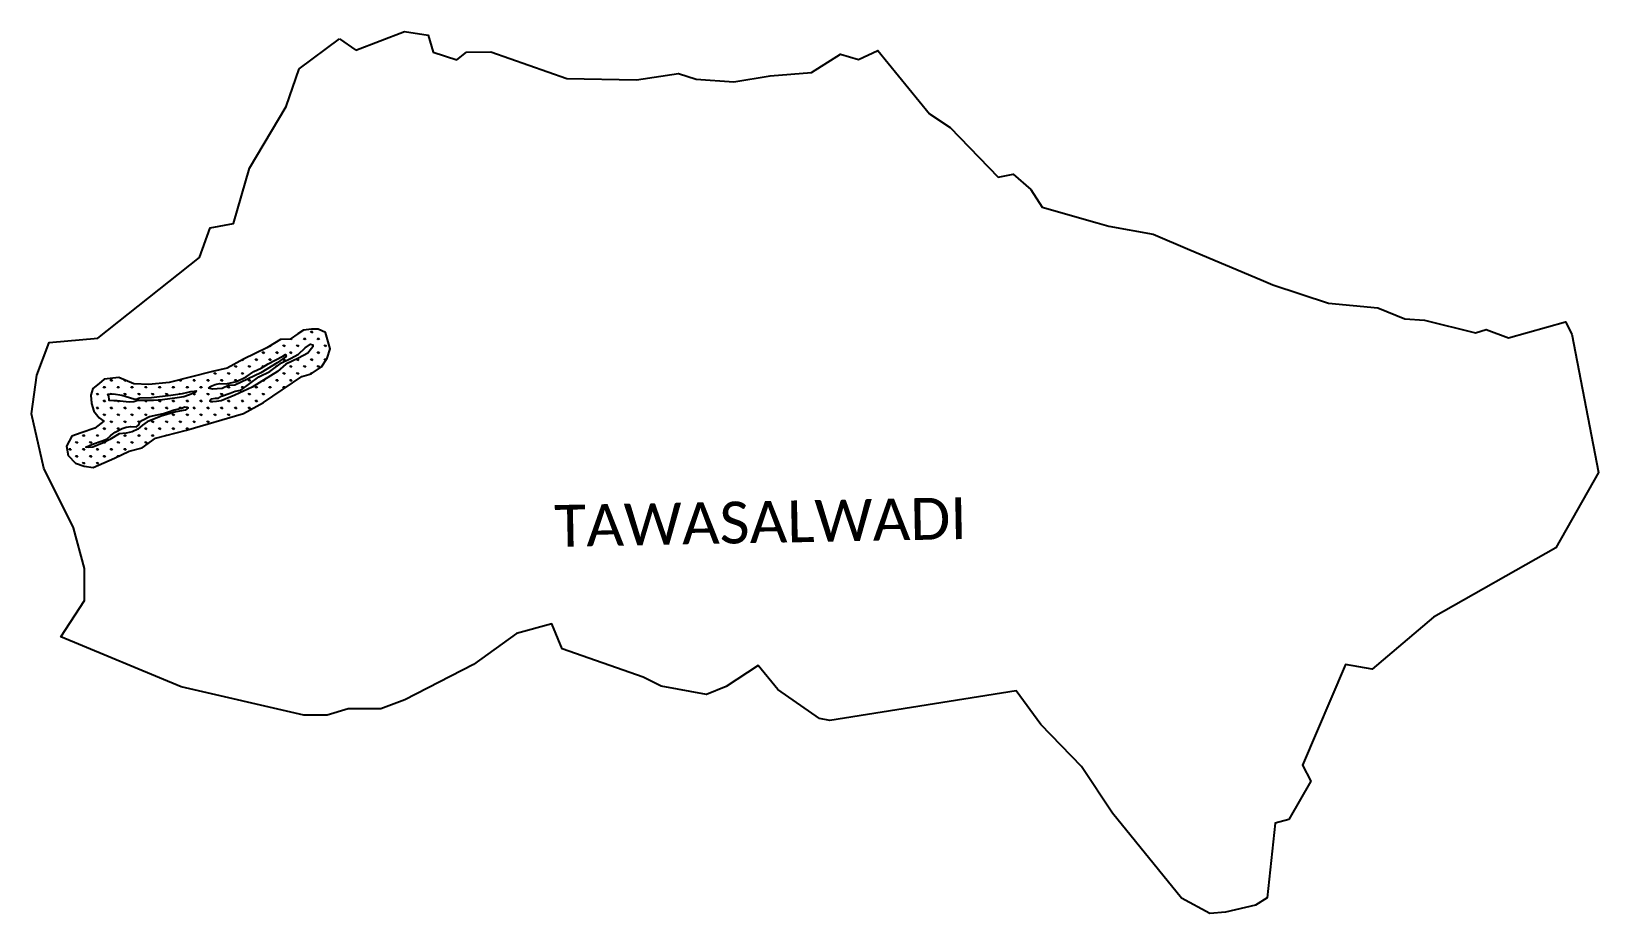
# Model space of a CAD drawing. Header units: metres. Extents: x 312772 to 316848, y 1913888 to 1916183.
import ezdxf

# ---------------------------------------------------------------- set-up
doc = ezdxf.new("R2010")
doc.units = ezdxf.units.M
doc.layers.add('MANGROOVE BUFFER ZONE', color=120, linetype='Continuous')
doc.layers.add('VILLAGE NAME', color=250, linetype='Continuous')
doc.styles.get("Standard").update_dxf_attribs({"font": 'simplex.shx'})

msp = doc.modelspace()

# ---------------------------------------------------------------- hatches: boundary and pattern name
at = {"layer": 'MANGROOVE BUFFER ZONE'}
h = msp.add_hatch(dxfattribs=at)
h.set_pattern_fill('GRASS', color=256)
h.paths.add_polyline_path([(313375.1, 1915217), (313475.2, 1915284.8), (313499.4, 1915292.2), (313526.2, 1915309.8), (313541, 1915333.1), (313548.9, 1915357.2), (313536.5, 1915399.2), (313517.2, 1915408.5), (313499.8, 1915408.1), (313479.7, 1915405.4), (313465, 1915396), (313444.3, 1915382.3), (313419.8, 1915381.2), (313403.8, 1915372.1), (313384, 1915359.6), (313323.3, 1915330.2), (313281.1, 1915307.1), (313242.6, 1915298), (313130.1, 1915269.8), (313077.3, 1915264.2), (313038.5, 1915265.8), (312999.1, 1915282.8), (312961.1, 1915278.5), (312948.1, 1915267.2), (312931.6, 1915253.4), (312926.7, 1915236.9), (312928.1, 1915215), (312934.3, 1915195.2), (312947.8, 1915177.3), (312960.4, 1915169.2), (312952.4, 1915162.9), (312936.7, 1915151), (312901, 1915138.1), (312877.1, 1915130.1), (312862.9, 1915103.6), (312867.1, 1915079.4), (312886.6, 1915059.5), (312908.8, 1915051.4), (312932.7, 1915048.7), (312987.5, 1915072.2), (313026.1, 1915091), (313059.9, 1915099.5), (313094.6, 1915124.8), (313174.9, 1915145.8), (313323, 1915188.9)])
h.paths.add_polyline_path([(313179.3, 1915203.3), (313171.7, 1915197.9), (313147.3, 1915193.3), (313109.1, 1915181.7), (313073, 1915167.4), (313060.8, 1915158.4), (313048.2, 1915148.3), (313033.4, 1915141.1), (313018.1, 1915137.9), (313000.3, 1915136), (312975.3, 1915120.8), (312956.6, 1915112), (312931.9, 1915101.4), (312920.6, 1915100.8), (312913.6, 1915101.1), (312930.7, 1915108.7), (312955.7, 1915117.9), (312968.9, 1915122.9), (312978.9, 1915132.6), (312989.4, 1915140), (313008.1, 1915149.8), (313017.8, 1915153.4), (313030.5, 1915155), (313045.2, 1915154.3), (313051, 1915159.7), (313053.8, 1915166.1), (313060.4, 1915171.8), (313079.2, 1915180.6), (313098.4, 1915185.3), (313115.7, 1915189.2), (313128.6, 1915193), (313142.8, 1915198.4), (313163.3, 1915202.9), (313169.5, 1915205.9), (313176.8, 1915205.6)], flags=16)
h.paths.add_polyline_path([(313235.5, 1915221.7), (313239, 1915226.8), (313250.1, 1915228.8), (313258.6, 1915229), (313266.5, 1915234.2), (313288.4, 1915241.4), (313301.5, 1915246.6), (313316.8, 1915249.9), (313363.5, 1915283.8), (313391.6, 1915298), (313422.5, 1915320.8), (313445.3, 1915332.1), (313466.4, 1915343.5), (313483.6, 1915359.2), (313497.9, 1915369.1), (313504, 1915367.6), (313504, 1915362.2), (313500.5, 1915357.5), (313490.3, 1915346), (313466.3, 1915333), (313433.5, 1915317.2), (313411.9, 1915297.8), (313346.3, 1915257.7), (313301, 1915236.4), (313265.3, 1915222), (313259.4, 1915220.8), (313253.5, 1915219.7), (313244, 1915218.8), (313239.1, 1915219.2)], flags=16)
h.paths.add_polyline_path([(313191.8, 1915240.7), (313180.4, 1915236.3), (313168.5, 1915231.8), (313150.4, 1915229.3), (313112.6, 1915224.7), (313089.2, 1915222.8), (313048.1, 1915222.6), (313038.1, 1915219.1), (313026.4, 1915218.4), (312994.9, 1915221.8), (312986.2, 1915222), (312974.2, 1915222.5), (312973.8, 1915225.8), (312973.4, 1915232.6), (312972.8, 1915234.6), (312971.9, 1915236), (312970.8, 1915236.3), (312971.8, 1915239.5), (312985.6, 1915240.2), (313007.2, 1915236.1), (313038.3, 1915227.2), (313045.3, 1915226.3), (313050.4, 1915228.5), (313053.9, 1915229.9), (313083.8, 1915230.1), (313097.6, 1915231.8), (313134.3, 1915236.1), (313165, 1915240.4), (313179.4, 1915244), (313186.7, 1915245.6), (313195.9, 1915246.6), (313200, 1915247.6), (313199, 1915244.1)], flags=16)
h.paths.add_polyline_path([(313232.6, 1915254.8), (313234.2, 1915256), (313236, 1915258.1), (313240.6, 1915261.1), (313249.3, 1915264.1), (313260.6, 1915266.8), (313278.4, 1915266.1), (313304.8, 1915272.4), (313330.7, 1915284.6), (313350.5, 1915298), (313369.5, 1915306.9), (313387.7, 1915317.8), (313425.6, 1915338.1), (313432.4, 1915342.5), (313434.6, 1915337.4), (313410.8, 1915321), (313368.2, 1915295), (313300.8, 1915262.6), (313284.4, 1915261.7), (313267.8, 1915254.2), (313255.1, 1915253), (313242.7, 1915252.5)], flags=16)

# ---------------------------------------------------------------- linework, layer by layer
at = {"color": 3, "flags": 128}
for points in [[(313615.5, 1916134), (313741.8, 1916182.8), (313803.2, 1916172.8), (313816.8, 1916128.5), (313878.1, 1916108.5), (313903.4, 1916128.2), (313966.6, 1916129.2), (314164.4, 1916059.7), (314345.6, 1916056.6), (314454.9, 1916072.7), (314500.3, 1916058), (314598.5, 1916051.6), (314692.7, 1916067.3), (314800.2, 1916075.8), (314875.6, 1916123.8), (314922.7, 1916109.2), (314973, 1916132.6), (315107.7, 1915968.2), (315161.6, 1915932.5), (315285.7, 1915803.8), (315325.3, 1915811.7), (315371.4, 1915771.1), (315400.3, 1915725.8), (315543.3, 1915685), (315573.7, 1915676.3), (315688.9, 1915654.9), (315784.5, 1915614.6), (315970.5, 1915536.1), (316000.2, 1915523.5), (316145.6, 1915475.7), (316273.6, 1915464), (316344.1, 1915435), (316394.9, 1915431.9), (316527.1, 1915399), (316555.7, 1915407.2), (316613.4, 1915385.4), (316761.8, 1915426.9), (316777.9, 1915395), (316847.8, 1915035.7), (316736.6, 1914839.1), (316418.7, 1914659.1), (316259.2, 1914524.1), (316189.2, 1914535.7), (316077.9, 1914274.5), (316099.4, 1914232.5), (316042.1, 1914132.7), (316006.1, 1914123.5), (315985.4, 1913929.3), (315955, 1913909.7), (315877.4, 1913891.6), (315836.4, 1913887.9), (315762.6, 1913927.8), (315583.7, 1914149.4), (315502.6, 1914270.4), (315397.3, 1914379.6), (315332.8, 1914467.9), (314848.6, 1914390.1), (314821.5, 1914395.7), (314712.7, 1914471), (314661.9, 1914533.4), (314578.3, 1914478.5), (314527.3, 1914457.8), (314409.5, 1914479.7), (314363.1, 1914503.1), (314152.3, 1914577.1), (314125.2, 1914641.8), (314033.3, 1914616.8), (313921.8, 1914536.1), (313743.3, 1914444.3), (313680.6, 1914420.6), (313595.7, 1914420.9), (313541.3, 1914404.2), (313480.5, 1914404.2), (313161.6, 1914478.2), (312848.4, 1914607.6), (312910.2, 1914702.4), (312910.1, 1914785.7), (312880.8, 1914891.4), (312803.9, 1915046.5), (312771.6, 1915188), (312785.8, 1915288.7), (312818.2, 1915373.9), (312944.5, 1915385), (313208.8, 1915594.7), (313236.9, 1915671.3), (313297.6, 1915682.7), (313339.3, 1915826.9), (313434.3, 1915987.3), (313468, 1916084.9)], [(313468, 1916084.9), (313572.6, 1916163)], [(313572.6, 1916163), (313615.5, 1916134)]]:
    msp.add_lwpolyline(points, dxfattribs=at)
at = {"layer": 'MANGROOVE BUFFER ZONE', "flags": 128}
for points in [[(313475.2, 1915284.8), (313499.4, 1915292.2), (313526.2, 1915309.8), (313541, 1915333.1), (313548.9, 1915357.2), (313536.5, 1915399.2), (313517.2, 1915408.5), (313499.8, 1915408.1), (313479.7, 1915405.4), (313465, 1915396), (313444.3, 1915382.3), (313419.8, 1915381.2), (313403.8, 1915372.1), (313384, 1915359.6), (313323.3, 1915330.2), (313281.1, 1915307.1), (313242.6, 1915298), (313130.1, 1915269.8), (313077.3, 1915264.2), (313038.5, 1915265.8), (312999.1, 1915282.8), (312961.1, 1915278.5), (312948.1, 1915267.2), (312931.6, 1915253.4), (312926.7, 1915236.9), (312928.1, 1915215), (312934.3, 1915195.2), (312947.8, 1915177.3), (312960.4, 1915169.2), (312952.4, 1915162.9), (312936.7, 1915151), (312901, 1915138.1), (312877.1, 1915130.1), (312862.9, 1915103.6), (312867.1, 1915079.4), (312886.6, 1915059.5), (312908.8, 1915051.4), (312932.7, 1915048.7), (312987.5, 1915072.2), (313026.1, 1915091), (313059.9, 1915099.5), (313094.6, 1915124.8), (313174.9, 1915145.8), (313323, 1915188.9), (313375.1, 1915217)], [(313239, 1915226.8), (313250.1, 1915228.8), (313258.6, 1915229), (313266.5, 1915234.2), (313288.4, 1915241.4), (313301.5, 1915246.6), (313316.8, 1915249.9), (313363.5, 1915283.8), (313391.6, 1915298), (313422.5, 1915320.8), (313445.3, 1915332.1), (313466.4, 1915343.5), (313483.6, 1915359.2), (313497.9, 1915369.1), (313504, 1915367.6), (313504, 1915362.2), (313500.5, 1915357.5), (313490.3, 1915346), (313466.3, 1915333), (313433.5, 1915317.2), (313411.9, 1915297.8), (313346.3, 1915257.7), (313301, 1915236.4), (313265.3, 1915222), (313259.4, 1915220.8), (313253.5, 1915219.7), (313244, 1915218.8), (313239.1, 1915219.2), (313235.5, 1915221.7)], [(313232.6, 1915254.8), (313234.2, 1915256), (313236, 1915258.1), (313240.6, 1915261.1), (313249.3, 1915264.1), (313260.6, 1915266.8), (313278.4, 1915266.1), (313304.8, 1915272.4), (313330.7, 1915284.6), (313350.5, 1915298), (313369.5, 1915306.9), (313387.7, 1915317.8), (313425.6, 1915338.1), (313432.4, 1915342.5), (313434.6, 1915337.4), (313410.8, 1915321), (313368.2, 1915295), (313300.8, 1915262.6), (313284.4, 1915261.7), (313267.8, 1915254.2), (313255.1, 1915253), (313242.7, 1915252.5)], [(313168.5, 1915231.8), (313150.4, 1915229.3), (313112.6, 1915224.7), (313089.2, 1915222.8), (313048.1, 1915222.6), (313038.1, 1915219.1), (313026.4, 1915218.4), (312994.9, 1915221.8), (312986.2, 1915222), (312974.2, 1915222.5), (312973.8, 1915225.8), (312973.4, 1915232.6), (312972.8, 1915234.6), (312971.9, 1915236), (312970.8, 1915236.3), (312971.8, 1915239.5), (312985.6, 1915240.2), (313007.2, 1915236.1), (313038.3, 1915227.2), (313045.3, 1915226.3), (313050.4, 1915228.5), (313053.9, 1915229.9), (313083.8, 1915230.1), (313097.6, 1915231.8), (313134.3, 1915236.1), (313165, 1915240.4), (313179.4, 1915244), (313186.7, 1915245.6), (313195.9, 1915246.6), (313200, 1915247.6), (313199, 1915244.1), (313191.8, 1915240.7), (313180.4, 1915236.3)], [(313176.8, 1915205.6), (313179.3, 1915203.3), (313171.7, 1915197.9), (313147.3, 1915193.3), (313109.1, 1915181.7), (313073, 1915167.4), (313060.8, 1915158.4), (313048.2, 1915148.3), (313033.4, 1915141.1), (313018.1, 1915137.9), (313000.3, 1915136), (312975.3, 1915120.8), (312956.6, 1915112), (312931.9, 1915101.4), (312920.6, 1915100.8), (312913.6, 1915101.1), (312930.7, 1915108.7), (312955.7, 1915117.9), (312968.9, 1915122.9), (312978.9, 1915132.6), (312989.4, 1915140), (313008.1, 1915149.8), (313017.8, 1915153.4), (313030.5, 1915155), (313045.2, 1915154.3), (313051, 1915159.7), (313053.8, 1915166.1), (313060.4, 1915171.8), (313079.2, 1915180.6), (313098.4, 1915185.3), (313115.7, 1915189.2), (313128.6, 1915193), (313142.8, 1915198.4), (313163.3, 1915202.9), (313169.5, 1915205.9)]]:
    msp.add_lwpolyline(points, close=True, dxfattribs=at)

# ---------------------------------------------------------------- texts
at = {"layer": 'VILLAGE NAME', "insert": (314130.9, 1914950.5), "char_height": 108.748, "attachment_point": 1, "rotation": 1.1028}
msp.add_mtext_dynamic_manual_height_columns('{\\fCalibri|b0|i0|c0|p34;TAWASALWADI}', width=1571.314, gutter_width=543.7, heights=[0], dxfattribs=at)
msp.add_mtext_dynamic_manual_height_columns('{\\fCalibri|b0|i0|c0|p34;TAWASALWADI}', width=1571.314, gutter_width=543.7, heights=[0], dxfattribs=at)

doc.saveas('drawing.dxf')
